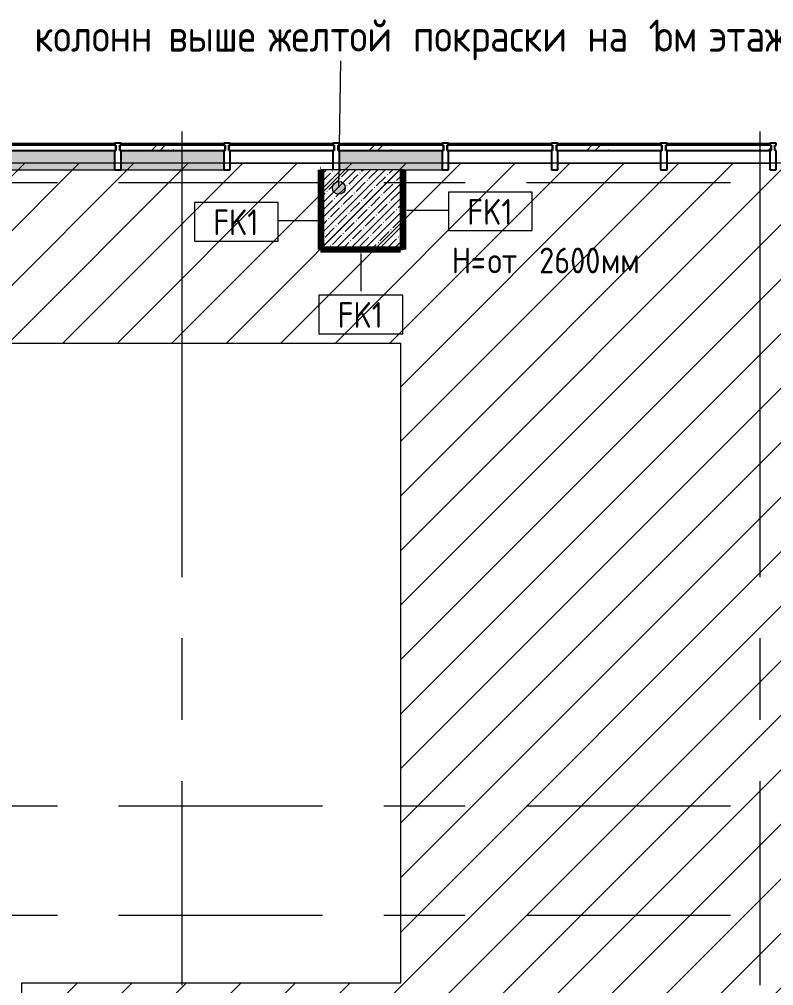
# Model space of a CAD drawing. Header units: millimetres. Extents: x -3245 to 186632, y -8553 to 29000.
# Drawn here: x 6743 to 12615, y 20750 to 28270 of the extents above; entities that cross this region are included whole.
import ezdxf

# ---------------------------------------------------------------- set-up
doc = ezdxf.new("R2010")
doc.units = ezdxf.units.MM
doc.linetypes.add('Осевая', pattern=[3175, 635, -476.25, 1587.5, -476.25])
for name, color, linetype, lineweight in [('A-DETL', 7, 'Continuous', 9), ('A-GLAZ-CURT', 7, 'Continuous', 9), ('A-GLAZ-CURT-1', 7, 'Continuous', 25), ('A-GLAZ-CWMG', 7, 'Continuous', 9), ('A-GLAZ-CWMG-1', 7, 'Continuous', 25), ('A-WALL-IDEN', 7, 'Continuous', 9), ('G-ANNO-TEXT', 7, 'Continuous', 9), ('I-WALL', 7, 'Continuous', 9), ('S-COLS', 7, 'Continuous', 9), ('Оси', 7, 'Continuous', 9), ('Оси-2', 7, 'Осевая', 9)]:
    doc.layers.add(name, color=color, linetype=linetype, lineweight=lineweight)
for name, color, linetype, lineweight, true_color in [('A-DETL-GENF-2', 7, 'Continuous', 9, 0xc0c0c0), ('G-ANNO-TEXT-1', 7, 'Continuous', 9, 0x3c3c3c), ('I-WALL-10', 7, 'Continuous', 80, 0xff80c0), ('I-WALL-5', 7, 'Continuous', 9, 0xc0c0c0)]:
    doc.layers.add(name, color=color, linetype=linetype, lineweight=lineweight, true_color=true_color)
doc.styles.add('GOST Common', font='GOST_Common.ttf', dxfattribs={"width": 0.9, "height": 200})
doc.styles.add('GOST Common_1', font='GOST_Common.ttf', dxfattribs={"width": 0.9, "height": 250})
pattern_1 = [(0, (0, 0), (121.92, 30.48), [10.058, -81.382, 10.058, -81.382, -487.68]), (0, (0, 0), (121.92, 30.48), [-182.88, 10.058, -172.822, 10.058, -81.382, -213.36]), (0, (0, 0), (121.92, 30.48), [-457.2, 10.058, -50.902, 10.058, -142.342]), (120, (45.72, 15.24), (-87.356454, 90.345817), [10.058, -81.382, 10.058, -81.382, -487.68]), (120, (45.72, 15.24), (-87.356454, 90.345817), [-182.88, 10.058, -172.822, 10.058, -81.382, -213.36]), (120, (45.72, 15.24), (-87.356454, 90.345817), [-457.2, 10.058, -50.902, 10.058, -142.342]), (240, (60.96, 76.2), (-34.563546, -120.825817), [10.058, -81.382, 10.058, -81.382, -487.68]), (240, (60.96, 76.2), (-34.563546, -120.825817), [-182.88, 10.058, -172.822, 10.058, -81.382, -213.36]), (240, (60.96, 76.2), (-34.563546, -120.825817), [-457.2, 10.058, -50.902, 10.058, -142.342])]

# ---------------------------------------------------------------- blocks, each defined once
blk = doc.blocks.new('Системная панель - Стекло - 40мм-22856070-План отделки стен 2 этажа в осях 1-12')
at = {"layer": 'A-GLAZ-CURT'}
h = blk.add_hatch(dxfattribs=at)
h.set_pattern_fill('FP_26', color=256, style=0, pattern_type=2)
h.set_pattern_definition([(45, (-8885, -27190), (-282.8427, 282.8427), [200, -600]), (45, (-9085, -27290), (-282.8427, 282.8427), [600, -200]), (45, (-8685, -27390), (-282.8427, 282.8427), [200, -600])])
h.paths.add_polyline_path([(410, -40), (410, 0), (-410, 0), (-410, -40)])
at = {"layer": 'A-GLAZ-CURT-1'}
for p, q in [((410, 0), (-410, 0)), ((-410, 0), (-410, -40)), ((410, -40), (410, 0)), ((-410, -40), (410, -40))]:
    blk.add_line(p, q, dxfattribs=at)
blk = doc.blocks.new('Системная панель - Стекло - 40мм-V13-План отделки стен 2 этажа в осях 1-12')
at = {"layer": 'A-GLAZ-CURT'}
h = blk.add_hatch(dxfattribs=at)
h.set_pattern_fill('FP_27', color=256, style=0, pattern_type=2)
h.set_pattern_definition([(45, (-10585, -27190), (-282.8427, 282.8427), [200, -600]), (45, (-10785, -27290), (-282.8427, 282.8427), [600, -200]), (45, (-10385, -27390), (-282.8427, 282.8427), [200, -600])])
h.paths.add_polyline_path([(410, -40), (410, 0), (-410, 0), (-410, -40)])
at = {"layer": 'A-GLAZ-CURT-1'}
for p, q in [((410, 0), (-410, 0)), ((-410, 0), (-410, -40)), ((410, -40), (410, 0)), ((-410, -40), (410, -40))]:
    blk.add_line(p, q, dxfattribs=at)
blk = doc.blocks.new('Системная панель - Стекло - 40мм-22856305-План отделки стен 2 этажа в осях 1-12')
at = {"layer": 'A-GLAZ-CURT'}
h = blk.add_hatch(dxfattribs=at)
h.set_pattern_fill('FP_28', color=256, style=0, pattern_type=2)
h.set_pattern_definition([(45, (-11435.13, -27190), (-282.8427, 282.8427), [200, -600]), (45, (-11635.13, -27290), (-282.8427, 282.8427), [600, -200]), (45, (-11235.13, -27390), (-282.8427, 282.8427), [200, -600])])
h.paths.add_polyline_path([(410.1, -40), (410.1, 0), (-410.1, 0), (-410.1, -40)])
at = {"layer": 'A-GLAZ-CURT-1'}
for p, q in [((410.1, 0), (-410.1, 0)), ((-410.1, 0), (-410.1, -40)), ((410.1, -40), (410.1, 0)), ((-410.1, -40), (410.1, -40))]:
    blk.add_line(p, q, dxfattribs=at)
blk = doc.blocks.new('Системная панель - Стекло - 40мм-V14-План отделки стен 2 этажа в осях 1-12')
at = {"layer": 'A-GLAZ-CURT'}
h = blk.add_hatch(dxfattribs=at)
h.set_pattern_fill('FP_29', color=256, style=0, pattern_type=2)
h.set_pattern_definition([(45, (-12285.26, -27190), (-282.8427, 282.8427), [200, -600]), (45, (-12485.26, -27290), (-282.8427, 282.8427), [600, -200]), (45, (-12085.26, -27390), (-282.8427, 282.8427), [200, -600])])
h.paths.add_polyline_path([(75.9, -40), (410, -40), (410, 0), (-410, 0), (-410, -40)])
at = {"layer": 'A-GLAZ-CURT-1'}
for p, q in [((410, 0), (-410, 0)), ((-410, 0), (-410, -40)), ((410, -40), (410, 0)), ((-410, -40), (410, -40))]:
    blk.add_line(p, q, dxfattribs=at)
blk = doc.blocks.new('Прямоугольный импост - Импост структурный с накладкой - 160мм-20149070-План отделки стен 2 этажа в осях 1-12')
at = {"layer": 'A-GLAZ-CWMG'}
for p, q in [((8385, 27307), (9185, 27307)), ((8385, 27150), (9185, 27150))]:
    blk.add_line(p, q, dxfattribs=at)
blk = doc.blocks.new('Прямоугольный импост - Импост структурный с накладкой - 160мм-22794460-План отделки стен 2 этажа в осях 1-12')
at = {"layer": 'A-GLAZ-CWMG'}
for p, q in [((10935, 27307), (11285, 27307)), ((10935, 27150), (11285, 27150))]:
    blk.add_line(p, q, dxfattribs=at)
blk = doc.blocks.new('Прямоугольный импост - Импост структурный с накладкой - 160мм-22794342-План отделки стен 2 этажа в осях 1-12')
at = {"layer": 'A-GLAZ-CWMG'}
for p, q in [((11285, 27307), (11735.3, 27307)), ((11285, 27150), (11735.3, 27150))]:
    blk.add_line(p, q, dxfattribs=at)
blk = doc.blocks.new('Прямоугольный импост - Импост структурный с накладкой - 190мм-22856065-План отделки стен 2 этажа в осях 1-12')
at = {"layer": 'A-GLAZ-CWMG-1'}
for p, q in [((-25, 140), (-25, 190)), ((-25, 190), (25, 190)), ((25, 190), (25, 140)), ((-25, 40), (-25, 140)), ((25, 140), (25, 40)), ((-15, 40), (-25, 40)), ((-25, -17), (-25, 0)), ((-25, 0), (-15, 0)), ((-15, 0), (-15, 40)), ((15, 40), (15, 0)), ((25, 40), (15, 40)), ((15, 0), (25, 0)), ((25, 0), (25, -17)), ((25, -17), (-25, -17))]:
    blk.add_line(p, q, dxfattribs=at)
blk = doc.blocks.new('Системная панель - Стекло - 40мм-V29-План отделки стен 2 этажа в осях 1-12')
at = {"layer": 'A-GLAZ-CURT'}
h = blk.add_hatch(dxfattribs=at)
h.set_pattern_fill('FP_38', color=256, style=0, pattern_type=2)
h.set_pattern_definition([(45, (-9735, -27190), (-282.8427, 282.8427), [200, -600]), (45, (-9935, -27290), (-282.8427, 282.8427), [600, -200]), (45, (-9535, -27390), (-282.8427, 282.8427), [200, -600])])
h.paths.add_polyline_path([(410, -40), (410, 0), (-410, 0), (-410, -40), (-57.7, -40)])
at = {"layer": 'A-GLAZ-CURT-1'}
for p, q in [((410, 0), (-410, 0)), ((-410, 0), (-410, -40)), ((410, -40), (410, 0)), ((-410, -40), (410, -40))]:
    blk.add_line(p, q, dxfattribs=at)
blk = doc.blocks.new('Прямоугольный импост - Импост структурный с накладкой - 190мм-23186024-План отделки стен 2 этажа в осях 1-12')
at = {"layer": 'A-GLAZ-CWMG'}
for points in [[(10035, 27290), (10035, 27307), (9235, 27307), (9235, 27290), (9577.3, 27290)], [(10035, 27100), (10035, 27250), (9235, 27250), (9235, 27100), (9730, 27100)]]:
    blk.add_hatch(color=256, dxfattribs=at).paths.add_polyline_path(points)
for p, q in [((9235, 27307), (10035, 27307)), ((9730, 27100), (10035, 27100))]:
    blk.add_line(p, q, dxfattribs=at)
blk = doc.blocks.new('Прямоугольный импост - Импост структурный с накладкой - 190мм-V30-План отделки стен 2 этажа в осях 1-12')
at = {"layer": 'A-GLAZ-CWMG-1'}
for p, q in [((-25, 140), (-25, 190)), ((25, 190), (25, 140)), ((-25, 40), (-25, 140)), ((25, 140), (25, 40)), ((-15, 40), (-25, 40)), ((-25, -17), (-25, 0)), ((-25, 0), (-15, 0)), ((-15, 0), (-15, 40)), ((15, 40), (15, 0)), ((25, 40), (15, 40)), ((15, 0), (25, 0)), ((25, 0), (25, -17)), ((25, -17), (-25, -17))]:
    blk.add_line(p, q, dxfattribs=at)
blk = doc.blocks.new('Системная панель - Стекло - 40мм-V31-План отделки стен 2 этажа в осях 1-12')
at = {"layer": 'A-GLAZ-CURT'}
h = blk.add_hatch(dxfattribs=at)
h.set_pattern_fill('FP_39', color=256, style=0, pattern_type=2)
h.set_pattern_definition([(45, (-8035, -27190), (-282.8427, 282.8427), [200, -600]), (45, (-8235, -27290), (-282.8427, 282.8427), [600, -200]), (45, (-7835, -27390), (-282.8427, 282.8427), [200, -600])])
h.paths.add_polyline_path([(300.4, -40), (410, -40), (410, 0), (-410, 0), (-410, -40)])
at = {"layer": 'A-GLAZ-CURT-1'}
for p, q in [((410, 0), (-410, 0)), ((-410, 0), (-410, -40)), ((410, -40), (410, 0)), ((-410, -40), (410, -40))]:
    blk.add_line(p, q, dxfattribs=at)
blk = doc.blocks.new('Прямоугольный импост - Импост структурный с накладкой - 190мм-V32-План отделки стен 2 этажа в осях 1-12')
at = {"layer": 'A-GLAZ-CWMG'}
for points in [[(8235.4, 27290), (8335, 27290), (8335, 27307), (7535, 27307), (7535, 27290)], [(8335, 27100), (8335, 27250), (7535, 27250), (7535, 27100), (8235.4, 27100)]]:
    blk.add_hatch(color=256, dxfattribs=at).paths.add_polyline_path(points)
for p, q in [((7535, 27307), (8335, 27307)), ((7535, 27100), (8335, 27100))]:
    blk.add_line(p, q, dxfattribs=at)
blk = doc.blocks.new('Системная панель - Стекло - 40мм-V43-План отделки стен 2 этажа в осях 1-12')
at = {"layer": 'A-GLAZ-CURT'}
h = blk.add_hatch(dxfattribs=at)
h.set_pattern_fill('FP_51', color=256, style=0, pattern_type=2)
h.set_pattern_definition([(45, (-7185, -27190), (-282.8427, 282.8427), [200, -600]), (45, (-7385, -27290), (-282.8427, 282.8427), [600, -200]), (45, (-6985, -27390), (-282.8427, 282.8427), [200, -600])])
h.paths.add_polyline_path([(410, -40), (410, 0), (-410, 0), (-410, -40), (-191.5, -40)])
at = {"layer": 'A-GLAZ-CURT-1'}
for p, q in [((410, 0), (-410, 0)), ((-410, 0), (-410, -40)), ((410, -40), (410, 0)), ((-410, -40), (410, -40))]:
    blk.add_line(p, q, dxfattribs=at)
blk = doc.blocks.new('BSC_Колонна _Прямоугольная - 600х600-V55-План отделки стен 2 этажа в осях 1-12')
at = {"layer": 'S-COLS'}
h = blk.add_hatch(dxfattribs=at)
h.set_pattern_fill('FP_65', color=256, style=0, pattern_type=2)
h.set_pattern_definition([(45, (-9410, -26800), (-57.02463, 57.02463), []), (45, (-9352.975, -26800), (-57.02463, 57.02463), [100.806, -20.161, 3.353, -16.808])])
h.paths.add_polyline_path([(-300, -300), (300, -300), (300, 300), (-300, 300)])
for p, q in [((300, 300), (-300, 300)), ((-300, 300), (-300, -300)), ((300, -300), (300, 300)), ((-300, -300), (300, -300))]:
    blk.add_line(p, q, dxfattribs=at)
blk = doc.blocks.new('М_стена_0001 - Типоразмер_без рамки-25382661-План отделки стен 2 этажа в осях 1-12')
at = {"layer": 'A-WALL-IDEN'}
for p, q in [((3.258, 1.523), (-3.273, 1.523)), ((-3.273, 1.523), (-3.273, -1.477)), ((3.258, -1.477), (3.258, 1.523)), ((-3.273, -1.477), (3.258, -1.477))]:
    blk.add_line(p, q, dxfattribs=at)

msp = doc.modelspace()

# ---------------------------------------------------------------- hatches: boundary and pattern name
at = {"layer": 'A-DETL-GENF-2'}
h = msp.add_hatch(dxfattribs=at)
h.set_pattern_fill('FP_103', color=256, style=0, pattern_type=2)
h.set_pattern_definition([(45, (0, 0), (-212.132, 212.132), [])])
h.paths.add_polyline_path([(13710.3, 15200), (13710.3, 27150), (4660, 27150), (4660, 26500), (4060, 26500), (4060, 25750), (9710, 25750), (9710, 20770), (6760, 20770), (6760, 15200), (13603.1, 15200)])
at = {"layer": 'G-ANNO-TEXT'}
h = msp.add_hatch(color=256, dxfattribs=at)
edge = h.paths.add_edge_path()
edge.add_arc((9230.5, 26958.1), 50, 0, 360)
at = {"layer": 'I-WALL'}
h = msp.add_hatch(dxfattribs=at)
h.set_pattern_fill('FP_89', color=256, style=0, pattern_type=2)
h.set_pattern_definition(pattern_1)
h.paths.add_polyline_path([(9110, 26480), (9110, 27100), (9090, 27100), (9090, 26480)])
h = msp.add_hatch(dxfattribs=at)
h.set_pattern_fill('FP_89', color=256, style=0, pattern_type=2)
h.set_pattern_definition(pattern_1)
h.paths.add_polyline_path([(9710, 26500), (9730, 26500), (9730, 27100), (9710, 27100)])
h = msp.add_hatch(dxfattribs=at)
h.set_pattern_fill('FP_89', color=256, style=0, pattern_type=2)
h.set_pattern_definition(pattern_1)
h.paths.add_polyline_path([(9730, 26480), (9730, 26500), (9110, 26500), (9110, 26480), (9710, 26480)])

# ---------------------------------------------------------------- linework, layer by layer
at = {"layer": 'A-DETL'}
for p, q in [((13710.3, 27150), (4660, 27150)), ((4060, 25750), (9710, 25750)), ((9710, 25750), (9710, 20770)), ((9710, 20770), (6760, 20770)), ((6760, 20770), (6760, 15200))]:
    msp.add_line(p, q, dxfattribs=at)
at = {"layer": 'A-WALL-IDEN'}
for p, q in [((9759.5, 26784), (10083.4, 26784)), ((9065.7, 26703.1), (8759.2, 26703.1)), ((9401, 26448.7), (9401, 26153.8))]:
    msp.add_line(p, q, dxfattribs=at)
at = {"layer": 'G-ANNO-TEXT'}
msp.add_line((9230.5, 26958.1), (9245.6, 27945.8), dxfattribs=at)
msp.add_circle((9230.5, 26958.1), 50, dxfattribs=at)
at = {"layer": 'I-WALL-10'}
for p, q in [((9089, 27100), (9089, 26479)), ((9090, 27100), (9089, 27100)), ((9090, 26479), (9090, 27100)), ((9730, 27099.5), (9730, 26478.5)), ((9731, 27099.5), (9730, 27099.5)), ((9731, 26478.5), (9731, 27099.5)), ((9089, 26479), (9710.5, 26479)), ((9710.5, 26480), (9090, 26480)), ((9710.5, 26479), (9710.5, 26480)), ((9730, 26478.5), (9731, 26478.5))]:
    msp.add_line(p, q, dxfattribs=at)
at = {"layer": 'I-WALL-5'}
for p, q in [((9110, 27100), (9090, 27100)), ((9730, 27100), (9710, 27100)), ((9730, 27099.5), (9730, 27100)), ((9710.5, 26480), (9730, 26480))]:
    msp.add_line(p, q, dxfattribs=at)
at = {"layer": 'Оси'}
for p, q in [((8010, 24898.1), (8010, 27398.1)), ((12510, 24898.1), (12510, 27398.1))]:
    msp.add_line(p, q, dxfattribs=at)
at = {"layer": 'Оси-2'}
for p, q in [((55, 27000), (35770, 27000)), ((8010, 593.7), (8010, 24898.1)), ((12510, 593.7), (12510, 24898.1)), ((55, 22150), (35770, 22150)), ((55, 21300), (35770, 21300))]:
    msp.add_line(p, q, dxfattribs=at)

# ---------------------------------------------------------------- block references
at = {"layer": 'A-GLAZ-CURT'}
for name, p in [('Системная панель - Стекло - 40мм-V43-План отделки стен 2 этажа в осях 1-12', (7085, 27290)), ('Системная панель - Стекло - 40мм-V31-План отделки стен 2 этажа в осях 1-12', (7935, 27290)), ('Системная панель - Стекло - 40мм-22856070-План отделки стен 2 этажа в осях 1-12', (8785, 27290)), ('Системная панель - Стекло - 40мм-V29-План отделки стен 2 этажа в осях 1-12', (9635, 27290)), ('Системная панель - Стекло - 40мм-V13-План отделки стен 2 этажа в осях 1-12', (10485, 27290)), ('Системная панель - Стекло - 40мм-22856305-План отделки стен 2 этажа в осях 1-12', (11335.1, 27290)), ('Системная панель - Стекло - 40мм-V14-План отделки стен 2 этажа в осях 1-12', (12185.3, 27290))]:
    msp.add_blockref(name, p, dxfattribs=at)
at = {"layer": 'A-GLAZ-CWMG'}
for name, p in [('Прямоугольный импост - Импост структурный с накладкой - 190мм-V32-План отделки стен 2 этажа в осях 1-12', (-850, 0)), ('Прямоугольный импост - Импост структурный с накладкой - 190мм-V32-План отделки стен 2 этажа в осях 1-12', (0, 0)), ('Прямоугольный импост - Импост структурный с накладкой - 160мм-20149070-План отделки стен 2 этажа в осях 1-12', (0, 0)), ('Прямоугольный импост - Импост структурный с накладкой - 190мм-23186024-План отделки стен 2 этажа в осях 1-12', (0, 0)), ('Прямоугольный импост - Импост структурный с накладкой - 160мм-20149070-План отделки стен 2 этажа в осях 1-12', (1700, 0)), ('Прямоугольный импост - Импост структурный с накладкой - 160мм-22794460-План отделки стен 2 этажа в осях 1-12', (0, 0)), ('Прямоугольный импост - Импост структурный с накладкой - 160мм-22794342-План отделки стен 2 этажа в осях 1-12', (0, 0)), ('Прямоугольный импост - Импост структурный с накладкой - 160мм-20149070-План отделки стен 2 этажа в осях 1-12', (3400.3, 0))]:
    msp.add_blockref(name, p, dxfattribs=at)
at = {"layer": 'A-GLAZ-CWMG', "extrusion": (0, 0, -1), "rotation": 180}
for name, p in [('Прямоугольный импост - Импост структурный с накладкой - 190мм-22856065-План отделки стен 2 этажа в осях 1-12', (-7510, 27290)), ('Прямоугольный импост - Импост структурный с накладкой - 190мм-22856065-План отделки стен 2 этажа в осях 1-12', (-8360, 27290)), ('Прямоугольный импост - Импост структурный с накладкой - 190мм-V30-План отделки стен 2 этажа в осях 1-12', (-9210, 27290)), ('Прямоугольный импост - Импост структурный с накладкой - 190мм-22856065-План отделки стен 2 этажа в осях 1-12', (-10060, 27290)), ('Прямоугольный импост - Импост структурный с накладкой - 190мм-22856065-План отделки стен 2 этажа в осях 1-12', (-10910, 27290)), ('Прямоугольный импост - Импост структурный с накладкой - 190мм-22856065-План отделки стен 2 этажа в осях 1-12', (-11760.3, 27290)), ('Прямоугольный импост - Импост структурный с накладкой - 190мм-22856065-План отделки стен 2 этажа в осях 1-12', (-12610.3, 27290))]:
    msp.add_blockref(name, p, dxfattribs=at)
at = {"layer": 'A-WALL-IDEN', "xscale": 99.99999999999993, "yscale": 99.99999999999993, "zscale": 99.99999999999993}
for p in [(10410.7, 26773.6), (8433.4, 26692.6), (9401.8, 25971.3)]:
    msp.add_blockref('М_стена_0001 - Типоразмер_без рамки-25382661-План отделки стен 2 этажа в осях 1-12', p, dxfattribs=at)
at = {"layer": 'S-COLS'}
msp.add_blockref('BSC_Колонна _Прямоугольная - 600х600-V55-План отделки стен 2 этажа в осях 1-12', (9410, 26800), dxfattribs=at)

# ---------------------------------------------------------------- texts
at = {"layer": 'A-WALL-IDEN', "char_height": 200, "width": 447.342, "attachment_point": 1, "style": 'GOST Common'}
for insert in [(10230.5, 26871.6), (8253.2, 26790.7), (9221.6, 26069.3)]:
    msp.add_mtext('FK1', dxfattribs=dict(at, insert=insert))
at = {"layer": 'G-ANNO-TEXT', "char_height": 250, "attachment_point": 1, "style": 'GOST Common_1'}
for s, insert, width in [('\\fGOST Common|b0|i0|c204|p34|;\\W.9; ', (6783.9, 28268.2), 93.797), ('\\fGOST Common|b0|i0|c204|p34|;\\W.9; ', (7825.7, 28268.2), 93.797), ('\\fGOST Common|b0|i0|c204|p34|;\\W.9; ', (8605.6, 28268.2), 93.797), ('желтой', (8683, 28268.2), 1269.873), ('\\fGOST Common|b0|i0|c204|p34|;\\W.9; ', (9730.7, 28268.2), 93.797), ('\\fGOST Common|b0|i0|c204|p34|;\\W.9; ', (11088, 28268.2), 93.797), (' 1', (11504.7, 28268.2), 230.886), ('\\fGOST Common|b0|i0|c204|p34|;\\W.9; ', (12034.6, 28268.2), 93.797), ('колонн', (6861.3, 28268.2), 1168.86), ('выше', (7903.1, 28268.2), 851.392), ('покраски', (9808.1, 28268.2), 1551.265), ('на', (11165.4, 28268.2), 411.266), ('ом', (11695.2, 28268.2), 411.266), ('этаже', (12112, 28268.2), 1096.708)]:
    msp.add_mtext(s, dxfattribs=dict(at, insert=insert, width=width))
at = {"layer": 'G-ANNO-TEXT-1', "char_height": 200, "attachment_point": 1, "style": 'GOST Common'}
for s, insert, width in [('\\fGOST Common|b0|i0|c204|p34|;\\W.9;Н', (10109.1, 26493.3), 180.38), (' 2600', (10680.6, 26493.3), 714.304), ('\\fGOST Common|b0|i0|c204|p34|;\\W.9;=', (10257.9, 26493.3), 158.734), ('от', (10388.9, 26493.3), 353.544), ('мм', (11270, 26493.3), 360.759)]:
    msp.add_mtext(s, dxfattribs=dict(at, insert=insert, width=width))

doc.saveas('drawing.dxf')
